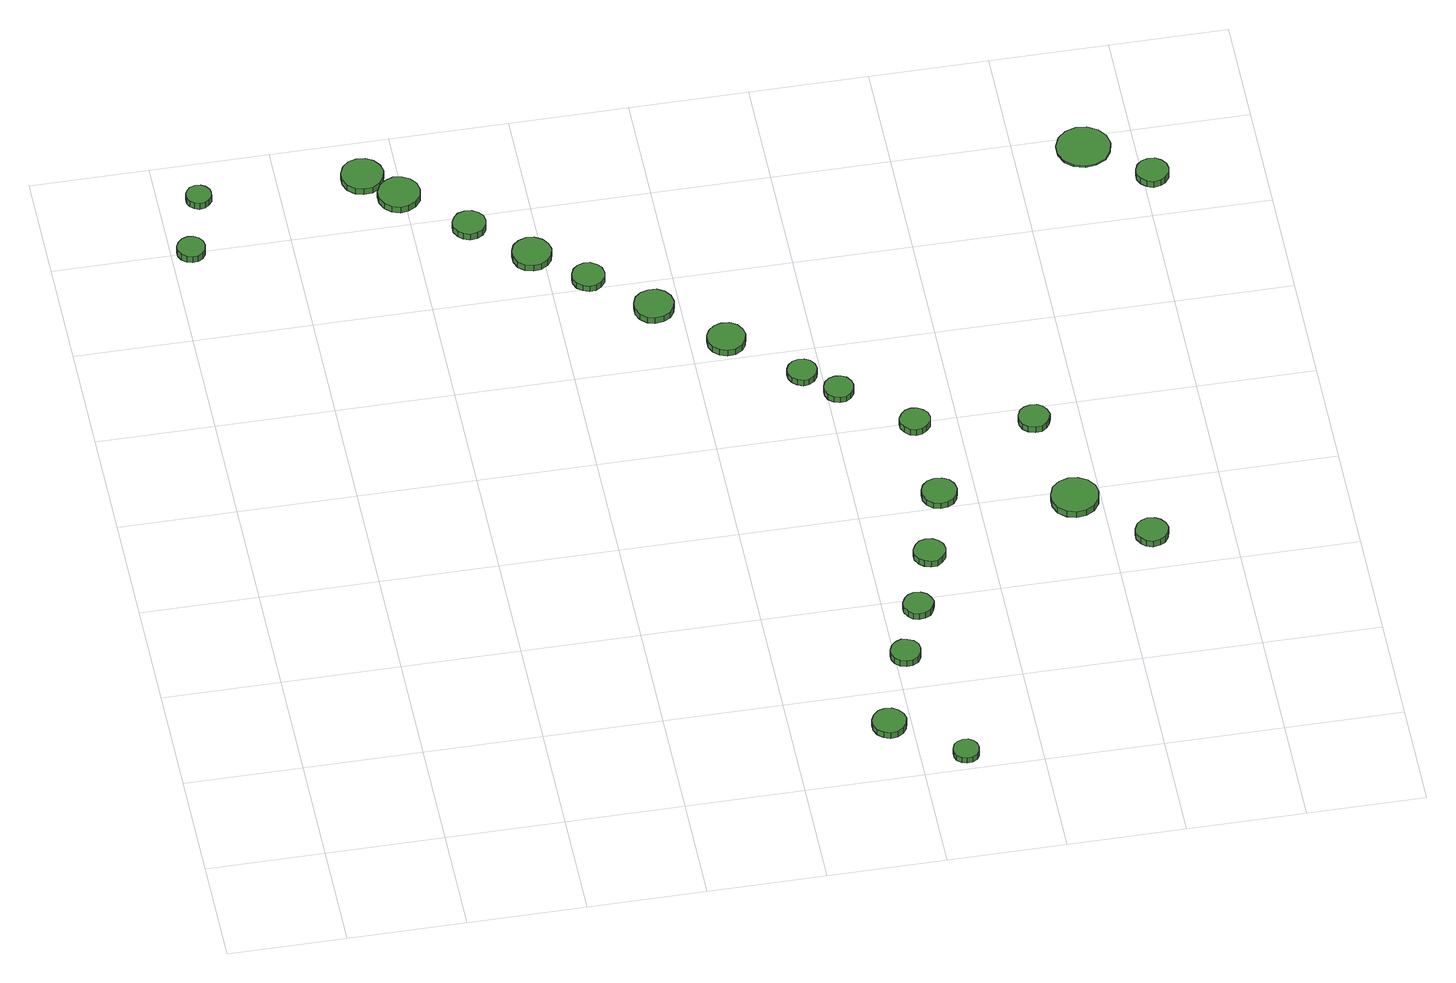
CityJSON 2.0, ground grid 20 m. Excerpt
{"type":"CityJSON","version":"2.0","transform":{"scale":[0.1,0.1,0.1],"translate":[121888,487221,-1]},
"CityObjects":{
"tree1":{"type":"SolitaryVegetationObject","attributes":{"function":"something"},"geometry":[{"type":"MultiSurface","lod":"1","boundaries":[[[0,1,2,3,4,5,6,7,8,9,10,11,12,13,14]],[[15,16,17,18,19,20,21,22,23,24,25,26,27,28,29]],[[0,29,28,1]],[[1,28,27,2]],[[2,27,26,3]],[[3,26,25,4]],[[4,25,24,5]],[[5,24,23,6]],[[6,23,22,7]],[[7,22,21,8]],[[8,21,20,9]],[[9,20,19,10]],[[10,19,18,11]],[[11,18,17,12]],[[12,17,16,13]],[[13,16,15,14]],[[14,15,29,0]]]}]},
"tree2":{"type":"SolitaryVegetationObject","attributes":{"function":"something"},"geometry":[{"type":"MultiSurface","lod":"1","boundaries":[[[30,31,32,33,34,35,36,37,38,39,40,41,42,43,44]],[[45,46,47,48,49,50,51,52,53,54,55,56,57,58,59]],[[30,59,58,31]],[[31,58,57,32]],[[32,57,56,33]],[[33,56,55,34]],[[34,55,54,35]],[[35,54,53,36]],[[36,53,52,37]],[[37,52,51,38]],[[38,51,50,39]],[[39,50,49,40]],[[40,49,48,41]],[[41,48,47,42]],[[42,47,46,43]],[[43,46,45,44]],[[44,45,59,30]]]}]},
"tree3":{"type":"SolitaryVegetationObject","attributes":{"function":"something"},"geometry":[{"type":"MultiSurface","lod":"1","boundaries":[[[60,61,62,63,64,65,66,67,68,69,70,71,72,73,74]],[[75,76,77,78,79,80,81,82,83,84,85,86,87,88,89]],[[60,89,88,61]],[[61,88,87,62]],[[62,87,86,63]],[[63,86,85,64]],[[64,85,84,65]],[[65,84,83,66]],[[66,83,82,67]],[[67,82,81,68]],[[68,81,80,69]],[[69,80,79,70]],[[70,79,78,71]],[[71,78,77,72]],[[72,77,76,73]],[[73,76,75,74]],[[74,75,89,60]]]}]},
"tree4":{"type":"SolitaryVegetationObject","attributes":{"function":"something"},"geometry":[{"type":"MultiSurface","lod":"1","boundaries":[[[90,91,92,93,94,95,96,97,98,99,100,101,102,103,104]],[[105,106,107,108,109,110,111,112,113,114,115,116,117,118,119]],[[90,119,118,91]],[[91,118,117,92]],[[92,117,116,93]],[[93,116,115,94]],[[94,115,114,95]],[[95,114,113,96]],[[96,113,112,97]],[[97,112,111,98]],[[98,111,110,99]],[[99,110,109,100]],[[100,109,108,101]],[[101,108,107,102]],[[102,107,106,103]],[[103,106,105,104]],[[104,105,119,90]]]}]},
"tree5":{"type":"SolitaryVegetationObject","attributes":{"function":"something"},"geometry":[{"type":"MultiSurface","lod":"1","boundaries":[[[120,121,122,123,124,125,126,127,128,129,130,131,132,133,134]],[[135,136,137,138,139,140,141,142,143,144,145,146,147,148,149]],[[120,149,148,121]],[[121,148,147,122]],[[122,147,146,123]],[[123,146,145,124]],[[124,145,144,125]],[[125,144,143,126]],[[126,143,142,127]],[[127,142,141,128]],[[128,141,140,129]],[[129,140,139,130]],[[130,139,138,131]],[[131,138,137,132]],[[132,137,136,133]],[[133,136,135,134]],[[134,135,149,120]]]}]},
"tree6":{"type":"SolitaryVegetationObject","attributes":{"function":"something"},"geometry":[{"type":"MultiSurface","lod":"1","boundaries":[[[150,151,152,153,154,155,156,157,158,159,160,161,162,163,164]],[[165,166,167,168,169,170,171,172,173,174,175,176,177,178,179]],[[150,179,178,151]],[[151,178,177,152]],[[152,177,176,153]],[[153,176,175,154]],[[154,175,174,155]],[[155,174,173,156]],[[156,173,172,157]],[[157,172,171,158]],[[158,171,170,159]],[[159,170,169,160]],[[160,169,168,161]],[[161,168,167,162]],[[162,167,166,163]],[[163,166,165,164]],[[164,165,179,150]]]}]},
"tree7":{"type":"SolitaryVegetationObject","attributes":{"function":"something"},"geometry":[{"type":"MultiSurface","lod":"1","boundaries":[[[180,181,182,183,184,185,186,187,188,189,190,191,192,193,194]],[[195,196,197,198,199,200,201,202,203,204,205,206,207,208,209]],[[180,209,208,181]],[[181,208,207,182]],[[182,207,206,183]],[[183,206,205,184]],[[184,205,204,185]],[[185,204,203,186]],[[186,203,202,187]],[[187,202,201,188]],[[188,201,200,189]],[[189,200,199,190]],[[190,199,198,191]],[[191,198,197,192]],[[192,197,196,193]],[[193,196,195,194]],[[194,195,209,180]]]}]},
"tree8":{"type":"SolitaryVegetationObject","attributes":{"function":"something"},"geometry":[{"type":"MultiSurface","lod":"1","boundaries":[[[210,211,212,213,214,215,216,217,218,219,220,221,222,223,224]],[[225,226,227,228,229,230,231,232,233,234,235,236,237,238,239]],[[210,239,238,211]],[[211,238,237,212]],[[212,237,236,213]],[[213,236,235,214]],[[214,235,234,215]],[[215,234,233,216]],[[216,233,232,217]],[[217,232,231,218]],[[218,231,230,219]],[[219,230,229,220]],[[220,229,228,221]],[[221,228,227,222]],[[222,227,226,223]],[[223,226,225,224]],[[224,225,239,210]]]}]},
"tree9":{"type":"SolitaryVegetationObject","attributes":{"function":"something"},"geometry":[{"type":"MultiSurface","lod":"1","boundaries":[[[240,241,242,243,244,245,246,247,248,249,250,251,252,253,254]],[[255,256,257,258,259,260,261,262,263,264,265,266,267,268,269]],[[240,269,268,241]],[[241,268,267,242]],[[242,267,266,243]],[[243,266,265,244]],[[244,265,264,245]],[[245,264,263,246]],[[246,263,262,247]],[[247,262,261,248]],[[248,261,260,249]],[[249,260,259,250]],[[250,259,258,251]],[[251,258,257,252]],[[252,257,256,253]],[[253,256,255,254]],[[254,255,269,240]]]}]},
"tree10":{"type":"SolitaryVegetationObject","attributes":{"function":"something"},"geometry":[{"type":"MultiSurface","lod":"1","boundaries":[[[270,271,272,273,274,275,276,277,278,279,280,281,282,283,284]],[[285,286,287,288,289,290,291,292,293,294,295,296,297,298,299]],[[270,299,298,271]],[[271,298,297,272]],[[272,297,296,273]],[[273,296,295,274]],[[274,295,294,275]],[[275,294,293,276]],[[276,293,292,277]],[[277,292,291,278]],[[278,291,290,279]],[[279,290,289,280]],[[280,289,288,281]],[[281,288,287,282]],[[282,287,286,283]],[[283,286,285,284]],[[284,285,299,270]]]}]},
"tree11":{"type":"SolitaryVegetationObject","attributes":{"function":"something"},"geometry":[{"type":"MultiSurface","lod":"1","boundaries":[[[300,301,302,303,304,305,306,307,308,309,310,311,312,313,314]],[[315,316,317,318,319,320,321,322,323,324,325,326,327,328,329]],[[300,329,328,301]],[[301,328,327,302]],[[302,327,326,303]],[[303,326,325,304]],[[304,325,324,305]],[[305,324,323,306]],[[306,323,322,307]],[[307,322,321,308]],[[308,321,320,309]],[[309,320,319,310]],[[310,319,318,311]],[[311,318,317,312]],[[312,317,316,313]],[[313,316,315,314]],[[314,315,329,300]]]}]},
"tree12":{"type":"SolitaryVegetationObject","attributes":{"function":"something"},"geometry":[{"type":"MultiSurface","lod":"1","boundaries":[[[330,331,332,333,334,335,336,337,338,339,340,341,342,343,344]],[[345,346,347,348,349,350,351,352,353,354,355,356,357,358,359]],[[330,359,358,331]],[[331,358,357,332]],[[332,357,356,333]],[[333,356,355,334]],[[334,355,354,335]],[[335,354,353,336]],[[336,353,352,337]],[[337,352,351,338]],[[338,351,350,339]],[[339,350,349,340]],[[340,349,348,341]],[[341,348,347,342]],[[342,347,346,343]],[[343,346,345,344]],[[344,345,359,330]]]}]},
"tree13":{"type":"SolitaryVegetationObject","attributes":{"function":"something"},"geometry":[{"type":"MultiSurface","lod":"1","boundaries":[[[360,361,362,363,364,365,366,367,368,369,370,371,372,373,374]],[[375,376,377,378,379,380,381,382,383,384,385,386,387,388,389]],[[360,389,388,361]],[[361,388,387,362]],[[362,387,386,363]],[[363,386,385,364]],[[364,385,384,365]],[[365,384,383,366]],[[366,383,382,367]],[[367,382,381,368]],[[368,381,380,369]],[[369,380,379,370]],[[370,379,378,371]],[[371,378,377,372]],[[372,377,376,373]],[[373,376,375,374]],[[374,375,389,360]]]}]},
"tree14":{"type":"SolitaryVegetationObject","attributes":{"function":"something"},"geometry":[{"type":"MultiSurface","lod":"1","boundaries":[[[390,391,392,393,394,395,396,397,398,399,400,401,402,403,404]],[[405,406,407,408,409,410,411,412,413,414,415,416,417,418,419]],[[390,419,418,391]],[[391,418,417,392]],[[392,417,416,393]],[[393,416,415,394]],[[394,415,414,395]],[[395,414,413,396]],[[396,413,412,397]],[[397,412,411,398]],[[398,411,410,399]],[[399,410,409,400]],[[400,409,408,401]],[[401,408,407,402]],[[402,407,406,403]],[[403,406,405,404]],[[404,405,419,390]]]}]},
"tree15":{"type":"SolitaryVegetationObject","attributes":{"function":"something"},"geometry":[{"type":"MultiSurface","lod":"1","boundaries":[[[420,421,422,423,424,425,426,427,428,429,430,431,432,433,434]],[[435,436,437,438,439,440,441,442,443,444,445,446,447,448,449]],[[420,449,448,421]],[[421,448,447,422]],[[422,447,446,423]],[[423,446,445,424]],[[424,445,444,425]],[[425,444,443,426]],[[426,443,442,427]],[[427,442,441,428]],[[428,441,440,429]],[[429,440,439,430]],[[430,439,438,431]],[[431,438,437,432]],[[432,437,436,433]],[[433,436,435,434]],[[434,435,449,420]]]}]},
"tree16":{"type":"SolitaryVegetationObject","attributes":{"function":"something"},"geometry":[{"type":"MultiSurface","lod":"1","boundaries":[[[450,451,452,453,454,455,456,457,458,459,460,461,462,463,464]],[[465,466,467,468,469,470,471,472,473,474,475,476,477,478,479]],[[450,479,478,451]],[[451,478,477,452]],[[452,477,476,453]],[[453,476,475,454]],[[454,475,474,455]],[[455,474,473,456]],[[456,473,472,457]],[[457,472,471,458]],[[458,471,470,459]],[[459,470,469,460]],[[460,469,468,461]],[[461,468,467,462]],[[462,467,466,463]],[[463,466,465,464]],[[464,465,479,450]]]}]},
"tree17":{"type":"SolitaryVegetationObject","attributes":{"function":"something"},"geometry":[{"type":"MultiSurface","lod":"1","boundaries":[[[480,481,482,483,484,485,486,487,488,489,490,491,492,493,494]],[[495,496,497,498,499,500,501,502,503,504,505,506,507,508,509]],[[480,509,508,481]],[[481,508,507,482]],[[482,507,506,483]],[[483,506,505,484]],[[484,505,504,485]],[[485,504,503,486]],[[486,503,502,487]],[[487,502,501,488]],[[488,501,500,489]],[[489,500,499,490]],[[490,499,498,491]],[[491,498,497,492]],[[492,497,496,493]],[[493,496,495,494]],[[494,495,509,480]]]}]},
"tree18":{"type":"SolitaryVegetationObject","attributes":{"function":"something"},"geometry":[{"type":"MultiSurface","lod":"1","boundaries":[[[510,511,512,513,514,515,516,517,518,519,520,521,522,523,524]],[[525,526,527,528,529,530,531,532,533,534,535,536,537,538,539]],[[510,539,538,511]],[[511,538,537,512]],[[512,537,536,513]],[[513,536,535,514]],[[514,535,534,515]],[[515,534,533,516]],[[516,533,532,517]],[[517,532,531,518]],[[518,531,530,519]],[[519,530,529,520]],[[520,529,528,521]],[[521,528,527,522]],[[522,527,526,523]],[[523,526,525,524]],[[524,525,539,510]]]}]},
"tree19":{"type":"SolitaryVegetationObject","attributes":{"function":"something"},"geometry":[{"type":"MultiSurface","lod":"1","boundaries":[[[540,541,542,543,544,545,546,547,548,549,550,551,552,553,554]],[[555,556,557,558,559,560,561,562,563,564,565,566,567,568,569]],[[540,569,568,541]],[[541,568,567,542]],[[542,567,566,543]],[[543,566,565,544]],[[544,565,564,545]],[[545,564,563,546]],[[546,563,562,547]],[[547,562,561,548]],[[548,561,560,549]],[[549,560,559,550]],[[550,559,558,551]],[[551,558,557,552]],[[552,557,556,553]],[[553,556,555,554]],[[554,555,569,540]]]}]},
"tree20":{"type":"SolitaryVegetationObject","attributes":{"function":"something"},"geometry":[{"type":"MultiSurface","lod":"1","boundaries":[[[570,571,572,573,574,575,576,577,578,579,580,581,582,583,584]],[[585,586,587,588,589,590,591,592,593,594,595,596,597,598,599]],[[570,599,598,571]],[[571,598,597,572]],[[572,597,596,573]],[[573,596,595,574]],[[574,595,594,575]],[[575,594,593,576]],[[576,593,592,577]],[[577,592,591,578]],[[578,591,590,579]],[[579,590,589,580]],[[580,589,588,581]],[[581,588,587,582]],[[582,587,586,583]],[[583,586,585,584]],[[584,585,599,570]]]}]},
"tree21":{"type":"SolitaryVegetationObject","attributes":{"function":"something"},"geometry":[{"type":"MultiSurface","lod":"1","boundaries":[[[600,601,602,603,604,605,606,607,608,609,610,611,612,613,614]],[[615,616,617,618,619,620,621,622,623,624,625,626,627,628,629]],[[600,629,628,601]],[[601,628,627,602]],[[602,627,626,603]],[[603,626,625,604]],[[604,625,624,605]],[[605,624,623,606]],[[606,623,622,607]],[[607,622,621,608]],[[608,621,620,609]],[[609,620,619,610]],[[610,619,618,611]],[[611,618,617,612]],[[612,617,616,613]],[[613,616,615,614]],[[614,615,629,600]]]}]},
"tree22":{"type":"SolitaryVegetationObject","attributes":{"function":"something"},"geometry":[{"type":"MultiSurface","lod":"1","boundaries":[[[630,631,632,633,634,635,636,637,638,639,640,641,642,643,644]],[[645,646,647,648,649,650,651,652,653,654,655,656,657,658,659]],[[630,659,658,631]],[[631,658,657,632]],[[632,657,656,633]],[[633,656,655,634]],[[634,655,654,635]],[[635,654,653,636]],[[636,653,652,637]],[[637,652,651,638]],[[638,651,650,639]],[[639,650,649,640]],[[640,649,648,641]],[[641,648,647,642]],[[642,647,646,643]],[[643,646,645,644]],[[644,645,659,630]]]}]},
"tree23":{"type":"SolitaryVegetationObject","attributes":{"function":"something"},"geometry":[{"type":"MultiSurface","lod":"1","boundaries":[[[660,661,662,663,664,665,666,667,668,669,670,671,672,673,674]],[[675,676,677,678,679,680,681,682,683,684,685,686,687,688,689]],[[660,689,688,661]],[[661,688,687,662]],[[662,687,686,663]],[[663,686,685,664]],[[664,685,684,665]],[[665,684,683,666]],[[666,683,682,667]],[[667,682,681,668]],[[668,681,680,669]],[[669,680,679,670]],[[670,679,678,671]],[[671,678,677,672]],[[672,677,676,673]],[[673,676,675,674]],[[674,675,689,660]]]}]}
},
"vertices":[
[56,1393,30],[54,1403,30],[48,1411,30],[40,1416,30],[30,1417,30],[21,1414,30],[13,1407,30],[9,1398,30],[9,1388,30],[13,1379,30],[21,1372,30],[30,1369,30],[40,1370,30],[48,1375,30],[54,1383,30],[54,1383,17],[48,1375,17],[40,1370,17],[30,1369,17],[21,1372,17],[13,1379,17],[9,1388,17],[9,1398,17],[13,1407,17],[21,1414,17],[30,1417,17],[40,1416,17],[48,1411,17],[54,1403,17],[56,1393,17],
[87,1510,30],[86,1518,30],[80,1526,30],[73,1530,30],[64,1531,30],[55,1528,30],[49,1522,30],[45,1514,30],[45,1505,30],[49,1497,30],[55,1491,30],[64,1488,30],[73,1489,30],[80,1494,30],[86,1501,30],[86,1501,17],[80,1494,17],[73,1489,17],[64,1488,17],[55,1491,17],[49,1497,17],[45,1505,17],[45,1514,17],[49,1522,17],[55,1528,17],[64,1531,17],[73,1530,17],[80,1526,17],[86,1518,17],[87,1510,17],
[375,1509,29],[371,1523,29],[363,1535,29],[350,1543,29],[335,1544,29],[321,1540,29],[310,1530,29],[304,1516,29],[304,1502,29],[310,1488,29],[321,1478,29],[335,1474,29],[350,1475,29],[363,1483,29],[371,1495,29],[371,1495,16],[363,1483,16],[350,1475,16],[335,1474,16],[321,1478,16],[310,1488,16],[304,1502,16],[304,1516,16],[310,1530,16],[321,1540,16],[335,1544,16],[350,1543,16],[363,1535,16],[371,1523,16],[375,1509,16],
[426,1457,28],[423,1472,28],[414,1484,28],[401,1491,28],[387,1493,28],[373,1488,28],[362,1478,28],[356,1465,28],[356,1450,28],[362,1437,28],[373,1427,28],[387,1422,28],[401,1424,28],[414,1431,28],[423,1443,28],[423,1443,15],[414,1431,15],[401,1424,15],[387,1422,15],[373,1427,15],[362,1437,15],[356,1450,15],[356,1465,15],[362,1478,15],[373,1488,15],[387,1493,15],[401,1491,15],[414,1484,15],[423,1472,15],[426,1457,15],
[519,1369,27],[517,1380,27],[510,1389,27],[500,1395,27],[488,1396,27],[477,1393,27],[469,1385,27],[464,1375,27],[464,1363,27],[469,1353,27],[477,1345,27],[488,1341,27],[500,1343,27],[510,1348,27],[517,1358,27],[517,1358,14],[510,1348,14],[500,1343,14],[488,1341,14],[477,1345,14],[469,1353,14],[464,1363,14],[464,1375,14],[469,1385,14],[477,1393,14],[488,1396,14],[500,1395,14],[510,1389,14],[517,1380,14],[519,1369,14],
[613,1284,28],[610,1297,28],[602,1308,28],[590,1315,28],[577,1317,28],[563,1312,28],[553,1303,28],[548,1291,28],[548,1277,28],[553,1264,28],[563,1255,28],[577,1251,28],[590,1252,28],[602,1259,28],[610,1270,28],[610,1270,15],[602,1259,15],[590,1252,15],[577,1251,15],[563,1255,15],[553,1264,15],[548,1277,15],[548,1291,15],[553,1303,15],[563,1312,15],[577,1317,15],[590,1315,15],[602,1308,15],[610,1297,15],[613,1284,15],
[990,112,31],[987,123,31],[980,133,31],[970,139,31],[958,140,31],[947,137,31],[938,129,31],[933,118,31],[933,106,31],[938,95,31],[947,87,31],[958,83,31],[970,84,31],[980,90,31],[987,100,31],[987,100,18],[980,90,18],[970,84,18],[958,83,18],[947,87,18],[938,95,18],[933,106,18],[933,118,18],[938,129,18],[947,137,18],[958,140,18],[970,139,18],[980,133,18],[987,123,18],[990,112,18],
[689,1216,26],[687,1228,26],[680,1237,26],[670,1243,26],[659,1244,26],[648,1240,26],[640,1233,26],[635,1222,26],[635,1211,26],[640,1200,26],[648,1193,26],[659,1189,26],[670,1190,26],[680,1196,26],[687,1205,26],[687,1205,14],[680,1196,14],[670,1190,14],[659,1189,14],[648,1193,14],[640,1200,14],[635,1211,14],[635,1222,14],[640,1233,14],[648,1240,14],[659,1244,14],[670,1243,14],[680,1237,14],[687,1228,14],[689,1216,14],
[1096,29,27],[1094,38,27],[1089,45,27],[1081,50,27],[1072,51,27],[1063,48,27],[1056,42,27],[1053,33,27],[1053,24,27],[1056,16,27],[1063,10,27],[1072,7,27],[1081,8,27],[1089,12,27],[1094,20,27],[1094,20,15],[1089,12,15],[1081,8,15],[1072,7,15],[1063,10,15],[1056,16,15],[1053,24,15],[1053,33,15],[1056,42,15],[1063,48,15],[1072,51,15],[1081,50,15],[1089,45,15],[1094,38,15],[1096,29,15],
[789,1130,27],[786,1144,27],[778,1155,27],[766,1162,27],[752,1163,27],[739,1159,27],[728,1150,27],[723,1137,27],[723,1123,27],[728,1111,27],[739,1101,27],[752,1097,27],[766,1099,27],[778,1105,27],[786,1117,27],[786,1117,14],[778,1105,14],[766,1099,14],[752,1097,14],[739,1101,14],[728,1111,14],[723,1123,14],[723,1137,14],[728,1150,14],[739,1159,14],[752,1163,14],[766,1162,14],[778,1155,14],[786,1144,14],[789,1130,14],
[1042,267,30],[1040,278,30],[1034,286,30],[1024,291,30],[1014,293,30],[1004,289,30],[996,282,30],[992,272,30],[992,262,30],[996,252,30],[1004,245,30],[1014,242,30],[1024,243,30],[1034,248,30],[1040,257,30],[1040,257,17],[1034,248,17],[1024,243,17],[1014,242,17],[1004,245,17],[996,252,17],[992,262,17],[992,272,17],[996,282,17],[1004,289,17],[1014,293,17],[1024,291,17],[1034,286,17],[1040,278,17],[1042,267,17],
[891,1035,26],[888,1048,26],[881,1059,26],[869,1066,26],[855,1067,26],[843,1063,26],[833,1054,26],[827,1042,26],[827,1028,26],[833,1016,26],[843,1007,26],[855,1003,26],[869,1004,26],[881,1011,26],[888,1022,26],[888,1022,13],[881,1011,13],[869,1004,13],[855,1003,13],[843,1007,13],[833,1016,13],[827,1028,13],[827,1042,13],[833,1054,13],[843,1063,13],[855,1067,13],[869,1066,13],[881,1059,13],[888,1048,13],[891,1035,13],
[1084,376,24],[1081,386,24],[1075,395,24],[1066,400,24],[1055,401,24],[1045,398,24],[1038,391,24],[1033,381,24],[1033,371,24],[1038,361,24],[1045,354,24],[1055,351,24],[1066,352,24],[1075,357,24],[1081,366,24],[1081,366,11],[1075,357,11],[1066,352,11],[1055,351,11],[1045,354,11],[1038,361,11],[1033,371,11],[1033,381,11],[1038,391,11],[1045,398,11],[1055,401,11],[1066,400,11],[1075,395,11],[1081,386,11],[1084,376,11],
[1125,494,23],[1123,504,23],[1116,513,23],[1107,519,23],[1096,520,23],[1085,517,23],[1077,509,23],[1072,499,23],[1072,488,23],[1077,478,23],[1085,471,23],[1096,467,23],[1107,468,23],[1116,474,23],[1123,483,23],[1123,483,10],[1116,474,10],[1107,468,10],[1096,467,10],[1085,471,10],[1077,478,10],[1072,488,10],[1072,499,10],[1077,509,10],[1085,517,10],[1096,520,10],[1107,519,10],[1116,513,10],[1123,504,10],[1125,494,10],
[992,937,26],[990,948,26],[984,956,26],[975,961,26],[965,962,26],[955,959,26],[947,952,26],[943,943,26],[943,932,26],[947,923,26],[955,916,26],[965,912,26],[975,913,26],[984,919,26],[990,927,26],[990,927,14],[984,919,14],[975,913,14],[965,912,14],[955,916,14],[947,923,14],[943,932,14],[943,943,14],[947,952,14],[955,959,14],[965,962,14],[975,961,14],[984,956,14],[990,948,14],[992,937,14],
[1044,888,26],[1042,898,26],[1036,907,26],[1027,912,26],[1017,913,26],[1007,910,26],[999,903,26],[995,893,26],[995,883,26],[999,873,26],[1007,866,26],[1017,863,26],[1027,864,26],[1036,869,26],[1042,878,26],[1042,878,14],[1036,869,14],[1027,864,14],[1017,863,14],[1007,866,14],[999,873,14],[995,883,14],[995,893,14],[999,903,14],[1007,910,14],[1017,913,14],[1027,912,14],[1036,907,14],[1042,898,14],[1044,888,14],
[1168,622,26],[1165,635,26],[1158,645,26],[1147,651,26],[1135,652,26],[1123,648,26],[1114,640,26],[1109,629,26],[1109,616,26],[1114,605,26],[1123,596,26],[1135,593,26],[1147,594,26],[1158,600,26],[1165,610,26],[1165,610,14],[1158,600,14],[1147,594,14],[1135,593,14],[1123,596,14],[1114,605,14],[1109,616,14],[1109,629,14],[1114,640,14],[1123,648,14],[1135,652,14],[1147,651,14],[1158,645,14],[1165,635,14],[1168,622,14],
[1154,791,28],[1152,801,28],[1145,809,28],[1136,815,28],[1126,816,28],[1116,813,28],[1108,805,28],[1103,796,28],[1103,785,28],[1108,776,28],[1116,768,28],[1126,765,28],[1136,766,28],[1145,772,28],[1152,780,28],[1152,780,15],[1145,772,15],[1136,766,15],[1126,765,15],[1116,768,15],[1108,776,15],[1103,785,15],[1103,796,15],[1108,805,15],[1116,813,15],[1126,816,15],[1136,815,15],[1145,809,15],[1152,801,15],[1154,791,15],
[1395,572,27],[1392,588,27],[1382,602,27],[1367,610,27],[1351,612,27],[1335,607,27],[1322,596,27],[1316,580,27],[1316,564,27],[1322,548,27],[1335,537,27],[1351,532,27],[1367,534,27],[1382,542,27],[1392,556,27],[1392,556,14],[1382,542,14],[1367,534,14],[1351,532,14],[1335,537,14],[1322,548,14],[1316,564,14],[1316,580,14],[1322,596,14],[1335,607,14],[1351,612,14],[1367,610,14],[1382,602,14],[1392,588,14],[1395,572,14],
[1348,760,30],[1345,771,30],[1339,780,30],[1330,785,30],[1319,786,30],[1308,783,30],[1300,776,30],[1296,766,30],[1296,755,30],[1300,745,30],[1308,738,30],[1319,734,30],[1330,735,30],[1339,741,30],[1345,750,30],[1345,750,17],[1339,741,17],[1330,735,17],[1319,734,17],[1308,738,17],[1300,745,17],[1296,755,17],[1296,766,17],[1300,776,17],[1308,783,17],[1319,786,17],[1330,785,17],[1339,780,17],[1345,771,17],[1348,760,17],
[1494,477,21],[1491,488,21],[1484,497,21],[1475,503,21],[1463,504,21],[1452,500,21],[1444,493,21],[1439,482,21],[1439,471,21],[1444,461,21],[1452,453,21],[1463,449,21],[1475,451,21],[1484,456,21],[1491,466,21],[1491,466,8],[1484,456,8],[1475,451,8],[1463,449,8],[1452,453,8],[1444,461,8],[1439,471,8],[1439,482,8],[1444,493,8],[1452,500,8],[1463,504,8],[1475,503,8],[1484,497,8],[1491,488,8],[1494,477,8],
[1562,1373,12],[1558,1392,12],[1547,1407,12],[1530,1417,12],[1512,1419,12],[1493,1413,12],[1479,1400,12],[1472,1383,12],[1472,1364,12],[1479,1346,12],[1493,1334,12],[1512,1328,12],[1530,1330,12],[1547,1339,12],[1558,1355,12],[1558,1355,9],[1547,1339,9],[1530,1330,9],[1512,1328,9],[1493,1334,9],[1479,1346,9],[1472,1364,9],[1472,1383,9],[1479,1400,9],[1493,1413,9],[1512,1419,9],[1530,1417,9],[1547,1407,9],[1558,1392,9],[1562,1373,9],
[1642,1285,28],[1640,1296,28],[1633,1305,28],[1624,1311,28],[1612,1312,28],[1601,1308,28],[1593,1301,28],[1588,1290,28],[1588,1279,28],[1593,1269,28],[1601,1261,28],[1612,1257,28],[1624,1259,28],[1633,1264,28],[1640,1274,28],[1640,1274,15],[1633,1264,15],[1624,1259,15],[1612,1257,15],[1601,1261,15],[1593,1269,15],[1588,1279,15],[1588,1290,15],[1593,1301,15],[1601,1308,15],[1612,1312,15],[1624,1311,15],[1633,1305,15],[1640,1296,15],[1642,1285,15]
]}
